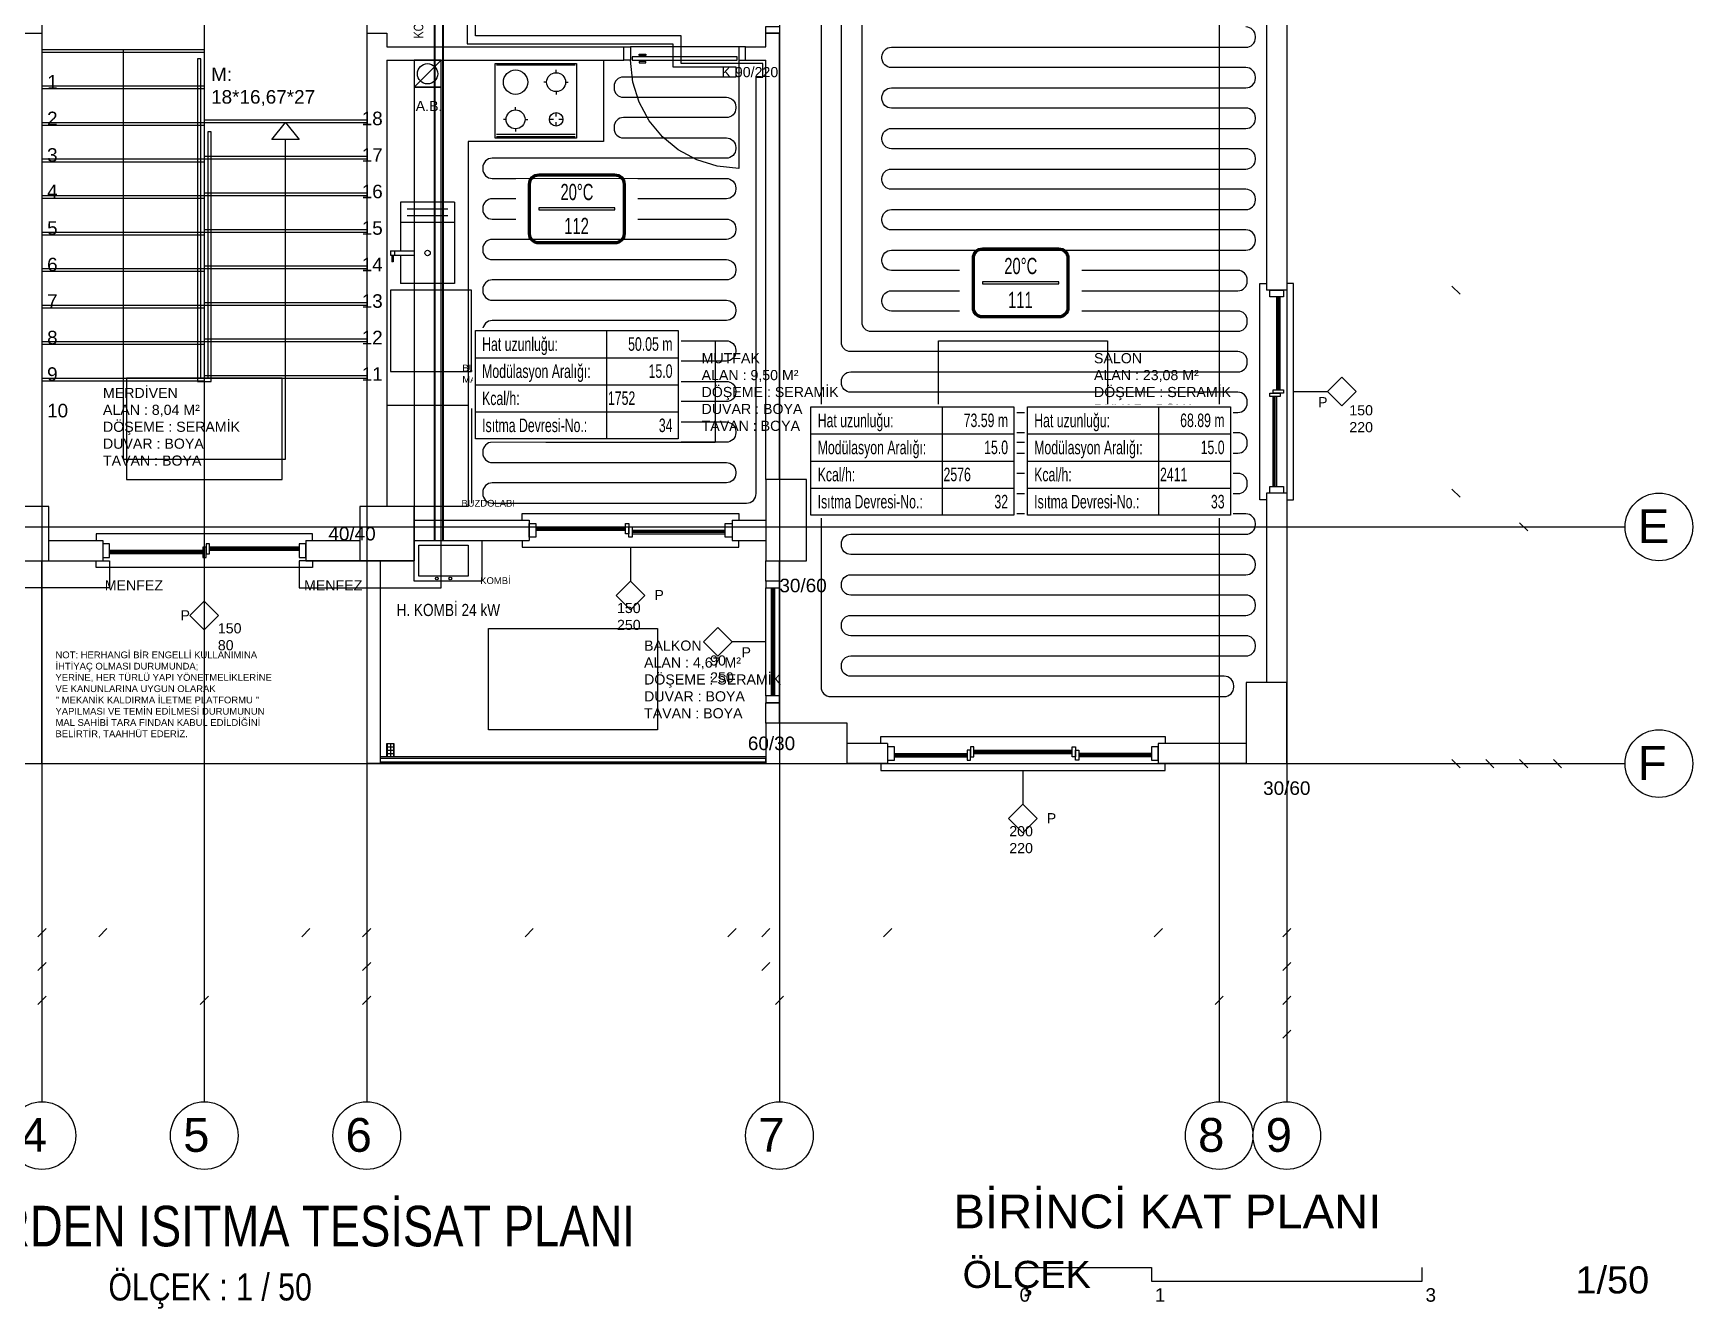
# Model space of a CAD drawing. Header units: centimetres. Extents: x -1224 to 8120, y -5771 to -1283.
# Drawn here: x 2099 to 3326, y -3451 to -2508 of the extents above; entities that cross this region are included whole.
import ezdxf
from ezdxf.enums import TextEntityAlignment as Align

# ---------------------------------------------------------------- set-up
doc = ezdxf.new("R2010")
doc.units = ezdxf.units.CM
for name, color, linetype in [('ROTAS-ISITMA-DONUS-BORU', 30, 'Continuous'), ('ROTAS-ISITMA-ETIKET', 2, 'Continuous'), ('ROTAS-ISITMA-GIDIS-BORU', 10, 'Continuous'), ('ROTAS-ISITMA-MAHAL-ETIKET', 2, 'Continuous'), ('ROTAS-ISITMA-PEX', 1, 'Continuous'), ('ROTAS-ISITMA-YAZI', 7, 'Continuous'), ('ROTAS-MIMARI', 8, 'Continuous'), ('ROTAS-MIMARI-KOLON', 8, 'Continuous'), ('ROTAS-MIMARI-YAZI', 8, 'Continuous'), ('ROTAS-PAFTA-YAZI', 7, 'Continuous')]:
    doc.layers.add(name, color=color, linetype=linetype)
doc.styles.add('ROTAS-YAZI', font='arial.ttf')

# ---------------------------------------------------------------- blocks, each defined once
blk = doc.blocks.new('ROTAS-YI-ETIKET')
at = {"color": 2}
for p, q in [((96.9, 0), (96.9, -80)), ((0, -20), (150, -20)), ((0, -40), (150, -40)), ((0, -60), (150, -60))]:
    blk.add_line(p, q, dxfattribs=at)
at = {"color": 2, "extrusion": (0, 0, -1)}
blk.add_lwpolyline([(-150, 0), (-150, -80), (0, -80), (0, 0)], close=True, dxfattribs=at)
at = {"color": 2, "style": 'ROTAS-YAZI', "width": 0.65}
for s, p in [('Hat uzunluğu:', (5, -10)), ('Modülasyon Aralığı:', (5, -30)), ('Kcal/h:', (5, -50)), ('Isıtma Devresi-No.:', (5, -70))]:
    blk.add_text(s, height=10, dxfattribs=at).set_placement(p, align=Align.MIDDLE_LEFT)
at = {"color": 2, "style": 'ROTAS-YAZI', "width": 0.65, "flags": 1}
for tag in ['ALAN', 'NO', 'DERECE', 'BORU', 'MAHAL']:
    blk.add_attdef(tag, (0, 0), '', height=5, dxfattribs=at)
at = {"color": 2, "style": 'ROTAS-YAZI', "width": 0.65}
for tag, p in [('UZ', (145.7, -14.9)), ('AR', (145.7, -34.9)), ('NO1', (145.7, -75))]:
    blk.add_attdef(tag, text='', height=10, dxfattribs=at).set_placement(p, align=Align.RIGHT)
blk.add_attdef('YER', (98, -54.9), '', height=10, dxfattribs=at)
blk = doc.blocks.new('ROTAS-YI-MAHAL')
at = {"color": 2, "extrusion": (0, 0, -1)}
for points in [[(35.7, -18.4), (35.7, 18.4, 0.414214), (28.2, 25.9), (-28.2, 25.9, 0.414214), (-35.7, 18.4), (-35.7, -18.4, 0.414214), (-28.2, -25.9), (28.2, -25.9, 0.414214)], [(34.2, -18.4), (34.2, 18.4, 0.414214), (28.2, 24.4), (-28.2, 24.4, 0.414214), (-34.2, 18.4), (-34.2, -18.4, 0.414214), (-28.2, -24.4), (28.2, -24.4, 0.414214)]]:
    blk.add_lwpolyline(points, format="xyb", close=True, dxfattribs=at)
at = {"color": 4, "extrusion": (0, 0, -1)}
for points in [[(35.2, -18.4), (35.2, 18.4, 0.414214), (28.2, 25.4), (-28.2, 25.4, 0.414214), (-35.2, 18.4), (-35.2, -18.4, 0.414214), (-28.2, -25.4), (28.2, -25.4, 0.414214)], [(34.7, -18.4), (34.7, 18.4, 0.414214), (28.2, 24.9), (-28.2, 24.9, 0.414214), (-34.7, 18.4), (-34.7, -18.4, 0.414214), (-28.2, -24.9), (28.2, -24.9, 0.414214)]]:
    blk.add_lwpolyline(points, format="xyb", close=True, dxfattribs=at)
at = {"color": 2, "extrusion": (0, 0, -1)}
blk.add_lwpolyline([(28.2, -0.8), (-28.2, -0.8), (-28.2, 0.8), (28.2, 0.8)], close=True, dxfattribs=at)
at = {"color": 4, "style": 'ROTAS-YAZI', "width": 0.65}
blk.add_attdef('DERECE', (-12.1, 6.5), '', height=12, dxfattribs=at)
at = {"color": 2, "style": 'ROTAS-YAZI', "width": 0.65, "flags": 1}
for tag in ['ALAN', 'MAHAL']:
    blk.add_attdef(tag, (0, 0), '', height=5, dxfattribs=at)
at = {"color": 1, "style": 'ROTAS-YAZI', "width": 0.65}
blk.add_attdef('NO', (-9.3, -18.6), '', height=12, dxfattribs=at)

msp = doc.modelspace()

# ---------------------------------------------------------------- linework, layer by layer
at = {"layer": 'ROTAS-ISITMA-DONUS-BORU', "const_width": 1.5}
msp.add_lwpolyline([(2396, -2883), (2396, -2367)], dxfattribs=at)
at = {"layer": 'ROTAS-ISITMA-GIDIS-BORU', "const_width": 1.5}
msp.add_lwpolyline([(2402, -2883), (2402, -2367)], dxfattribs=at)
at = {"layer": 'ROTAS-ISITMA-PEX'}
for points in [[(2420, -2367), (2420, -2516), (2572, -2516), (2572, -2528), (2572, -2533), (2618.5, -2533), (2618.5, -2540.5), (2535.5, -2540.5, 0.414214), (2528.5, -2547.5), (2528.5, -2548.5, 0.414214), (2535.5, -2555.5), (2611.5, -2555.5, -0.414214), (2618.5, -2562.5), (2618.5, -2563.5, -0.414214), (2611.5, -2570.5), (2535.5, -2570.5, 0.414214), (2528.5, -2577.5), (2528.5, -2578.5, 0.414214), (2535.5, -2585.5), (2611.5, -2585.5, -0.414214), (2618.5, -2592.5), (2618.5, -2593.5, -0.414214), (2611.5, -2600.5), (2438.5, -2600.5, 0.414214), (2431.5, -2607.5), (2431.5, -2608.5, 0.414214), (2438.5, -2615.5), (2611.5, -2615.5, -0.414214), (2618.5, -2622.5), (2618.5, -2623.5, -0.414214), (2611.5, -2630.5), (2438.5, -2630.5, 0.414214), (2431.5, -2637.5), (2431.5, -2638.5, 0.414214), (2438.5, -2645.5), (2611.5, -2645.5, -0.414214), (2618.5, -2652.5), (2618.5, -2653.5, -0.414214), (2611.5, -2660.5), (2438.5, -2660.5, 0.414214), (2431.5, -2667.5), (2431.5, -2668.5, 0.414214), (2438.5, -2675.5), (2611.5, -2675.5, -0.414214), (2618.5, -2682.5), (2618.5, -2683.5, -0.414214), (2611.5, -2690.5), (2438.5, -2690.5, 0.414214), (2431.5, -2697.5), (2431.5, -2698.5, 0.414214), (2438.5, -2705.5), (2611.5, -2705.5, -0.414214), (2618.5, -2712.5), (2618.5, -2713.5, -0.414214), (2611.5, -2720.5), (2438.5, -2720.5, 0.414214), (2431.5, -2727.5), (2431.5, -2728.5, 0.414214), (2438.5, -2735.5), (2611.5, -2735.5, -0.414214), (2618.5, -2742.5), (2618.5, -2743.5, -0.414214), (2611.5, -2750.5), (2438.5, -2750.5, 0.414214), (2431.5, -2757.5), (2431.5, -2758.5, 0.414214), (2438.5, -2765.5), (2611.5, -2765.5, -0.414214), (2618.5, -2772.5), (2618.5, -2773.5, -0.414214), (2611.5, -2780.5), (2438.5, -2780.5, 0.414214), (2431.5, -2787.5), (2431.5, -2788.5, 0.414214), (2438.5, -2795.5), (2611.5, -2795.5, -0.414214), (2618.5, -2802.5), (2618.5, -2803.5, -0.414214), (2611.5, -2810.5), (2438.5, -2810.5, 0.414214), (2431.5, -2817.5), (2431.5, -2818.5, 0.414214), (2438.5, -2825.5), (2611.5, -2825.5, -0.414214), (2618.5, -2832.5), (2618.5, -2833.5, -0.414214), (2611.5, -2840.5), (2438.5, -2840.5, 0.414214), (2431.5, -2847.5), (2431.5, -2848.5, 0.414214), (2438.5, -2855.5), (2626.5, -2855.5, 0.414214), (2633.5, -2848.5), (2633.5, -2540.5), (2638.5, -2540.5), (2638.5, -2530.5), (2578, -2530.5), (2578, -2528), (2578, -2510), (2426, -2510), (2426, -2367)], [(2681.5, -2443.5), (2681.5, -2991.5, 0.414214), (2688.5, -2998.5), (2979.5, -2998.5, 0.414214), (2986.5, -2991.5), (2986.5, -2990.5, 0.414214), (2979.5, -2983.5), (2703.5, -2983.5, -0.414214), (2696.5, -2976.5), (2696.5, -2975.5, -0.414214), (2703.5, -2968.5), (2995.5, -2968.5, 0.414214), (3002.5, -2961.5), (3002.5, -2960.5, 0.414214), (2995.5, -2953.5), (2703.5, -2953.5, -0.414214), (2696.5, -2946.5), (2696.5, -2945.5, -0.414214), (2703.5, -2938.5), (2995.5, -2938.5, 0.414214), (3002.5, -2931.5), (3002.5, -2930.5, 0.414214), (2995.5, -2923.5), (2703.5, -2923.5, -0.414214), (2696.5, -2916.5), (2696.5, -2915.5, -0.414214), (2703.5, -2908.5), (2995.5, -2908.5, 0.414214), (3002.5, -2901.5), (3002.5, -2900.5, 0.414214), (2995.5, -2893.5), (2703.5, -2893.5, -0.414214), (2696.5, -2886.5), (2696.5, -2885.5, -0.414214), (2703.5, -2878.5), (2995.5, -2878.5, 0.414214), (3002.5, -2871.5), (3002.5, -2870.5, 0.414214), (2995.5, -2863.5), (2703.5, -2863.5, -0.414214), (2696.5, -2856.5), (2696.5, -2855.5, -0.414214), (2703.5, -2848.5), (2989.5, -2848.5, 0.414214), (2996.5, -2841.5), (2996.5, -2840.5, 0.414214), (2989.5, -2833.5), (2703.5, -2833.5, -0.414214), (2696.5, -2826.5), (2696.5, -2825.5, -0.414214), (2703.5, -2818.5), (2989.5, -2818.5, 0.414214), (2996.5, -2811.5), (2996.5, -2810.5, 0.414214), (2989.5, -2803.5), (2703.5, -2803.5, -0.414214), (2696.5, -2796.5), (2696.5, -2795.5, -0.414214), (2703.5, -2788.5), (2989.5, -2788.5, 0.414214), (2996.5, -2781.5), (2996.5, -2780.5, 0.414214), (2989.5, -2773.5), (2703.5, -2773.5, -0.414214), (2696.5, -2766.5), (2696.5, -2765.5, -0.414214), (2703.5, -2758.5), (2989.5, -2758.5, 0.414214), (2996.5, -2751.5), (2996.5, -2750.5, 0.414214), (2989.5, -2743.5), (2703.5, -2743.5, -0.414214), (2696.5, -2736.5), (2696.5, -2443.5)], [(2711.5, -2443.5), (2711.5, -2721.5, 0.414214), (2718.5, -2728.5), (2989.5, -2728.5, 0.414214), (2996.5, -2721.5), (2996.5, -2720.5, 0.414214), (2989.5, -2713.5), (2733.5, -2713.5, -0.414214), (2726.5, -2706.5), (2726.5, -2705.5, -0.414214), (2733.5, -2698.5), (2989.5, -2698.5, 0.414214), (2996.5, -2691.5), (2996.5, -2690.5, 0.414214), (2989.5, -2683.5), (2733.5, -2683.5, -0.414214), (2726.5, -2676.5), (2726.5, -2675.5, -0.414214), (2733.5, -2668.5), (2995.5, -2668.5, 0.414214), (3002.5, -2661.5), (3002.5, -2660.5, 0.414214), (2995.5, -2653.5), (2733.5, -2653.5, -0.414214), (2726.5, -2646.5), (2726.5, -2645.5, -0.414214), (2733.5, -2638.5), (2995.5, -2638.5, 0.414214), (3002.5, -2631.5), (3002.5, -2630.5, 0.414214), (2995.5, -2623.5), (2733.5, -2623.5, -0.414214), (2726.5, -2616.5), (2726.5, -2615.5, -0.414214), (2733.5, -2608.5), (2995.5, -2608.5, 0.414214), (3002.5, -2601.5), (3002.5, -2600.5, 0.414214), (2995.5, -2593.5), (2733.5, -2593.5, -0.414214), (2726.5, -2586.5), (2726.5, -2585.5, -0.414214), (2733.5, -2578.5), (2995.5, -2578.5, 0.414214), (3002.5, -2571.5), (3002.5, -2570.5, 0.414214), (2995.5, -2563.5), (2733.5, -2563.5, -0.414214), (2726.5, -2556.5), (2726.5, -2555.5, -0.414214), (2733.5, -2548.5), (2995.5, -2548.5, 0.414214), (3002.5, -2541.5), (3002.5, -2540.5, 0.414214), (2995.5, -2533.5), (2733.5, -2533.5, -0.414214), (2726.5, -2526.5), (2726.5, -2525.5, -0.414214), (2733.5, -2518.5), (2995.5, -2518.5, 0.414214), (3002.5, -2511.5), (3002.5, -2510.5, 0.414214), (2995.5, -2503.5)]]:
    msp.add_lwpolyline(points, format="xyb", dxfattribs=at)
at = {"layer": 'ROTAS-MIMARI'}
for points in [[(2105.7, -1333.1), (2105.7, -3298.1)], [(2225.7, -1333.1), (2225.7, -3298.1)], [(2345.7, -1333.1), (2345.7, -3298.1)], [(2650.7, -1333.1), (2650.7, -3298.1)], [(2975.7, -1333.1), (2975.7, -3298.1)], [(3025.7, -1333.1), (3025.7, -3298.1)], [(3010.7, -2403.1), (3010.7, -2698.1)], [(3025.7, -2403.1), (3025.7, -2698.1)], [(2090.7, -2508.1), (2105.7, -2508.1)], [(2105.7, -2508.1), (2105.7, -2858.1)], [(2345.7, -2508.1), (2345.7, -2858.1)], [(2345.7, -2508.1), (2360.7, -2508.1)], [(2360.7, -2508.1), (2360.7, -2518.1)], [(2640.7, -2518.1), (2640.7, -2508.1)], [(2640.7, -2508.1), (2650.7, -2508.1)], [(2650.7, -2838.1), (2650.7, -2508.1)], [(2105.7, -2520.1), (2225.7, -2520.1)], [(2105.7, -2522.1), (2225.7, -2522.1)], [(2165.7, -2520.1), (2165.7, -2823.1), (2285.7, -2823.1), (2285.7, -2586.6)], [(2225.7, -2520.1), (2225.7, -2763.1)], [(2360.7, -2518.1), (2535.7, -2518.1)], [(2535.7, -2528.1), (2535.7, -2518.1)], [(2620.7, -2518.1), (2540.7, -2518.1)], [(2625.7, -2518.1), (2640.7, -2518.1)], [(2625.7, -2528.1), (2625.7, -2518.1)], [(2360.7, -2528.1), (2360.7, -2858.1)], [(2360.7, -2528.1), (2535.7, -2528.1)], [(2520.7, -2528.1), (2520.7, -2588.1), (2420.7, -2588.1), (2420.7, -2858.1), (2380.7, -2858.1)], [(2400.7, -2528.1), (2380.7, -2548.1)], [(2441.7, -2531.6), (2499.7, -2531.6)], [(2485.7, -2537.3), (2485.7, -2535.3)], [(2620.7, -2608.1), (2604.6, -2606.5), (2589.6, -2601.8), (2576, -2594.4), (2564.2, -2584.7), (2554.4, -2572.8), (2547, -2559.2), (2542.4, -2544.2), (2540.7, -2528.1)], [(2620.7, -2528.1), (2620.7, -2608.1)], [(2625.7, -2528.1), (2640.7, -2528.1)], [(2640.7, -2838.1), (2640.7, -2528.1)], [(2105.7, -2547.1), (2225.7, -2547.1)], [(2105.7, -2549.1), (2225.7, -2549.1)], [(2478.7, -2544.3), (2476.7, -2544.3)], [(2492.7, -2544.3), (2494.7, -2544.3)], [(2455.7, -2564.8), (2455.7, -2562.8)], [(2485.7, -2551.3), (2485.7, -2553.3)], [(2105.7, -2574.1), (2225.7, -2574.1)], [(2225.7, -2572.1), (2345.7, -2572.1)], [(2225.7, -2574.1), (2345.7, -2574.1)], [(2275.7, -2586.6), (2285.7, -2574.1), (2295.7, -2586.6), (2275.7, -2586.6)], [(2448.7, -2571.8), (2446.7, -2571.8)], [(2462.7, -2571.8), (2464.7, -2571.8)], [(2483.7, -2571.8), (2480.7, -2571.8)], [(2485.7, -2569.8), (2485.7, -2566.8)], [(2485.7, -2576.8), (2485.7, -2573.8)], [(2490.7, -2571.8), (2487.7, -2571.8)], [(2105.7, -2576.1), (2225.7, -2576.1)], [(2499.7, -2583.1), (2441.7, -2583.1)], [(2499.7, -2584.6), (2441.7, -2584.6)], [(2455.7, -2578.8), (2455.7, -2580.8)], [(2225.7, -2599.1), (2345.7, -2599.1)], [(2105.7, -2601.1), (2225.7, -2601.1)], [(2105.7, -2603.1), (2225.7, -2603.1)], [(2225.7, -2601.1), (2345.7, -2601.1)], [(2105.7, -2628.1), (2225.7, -2628.1)], [(2105.7, -2630.1), (2225.7, -2630.1)], [(2225.7, -2626.1), (2345.7, -2626.1)], [(2225.7, -2628.1), (2345.7, -2628.1)], [(2370.7, -2633.1), (2370.7, -2669.1)], [(2410.7, -2633.1), (2370.7, -2633.1)], [(2410.7, -2633.1), (2410.7, -2693.1)], [(2410.7, -2648.1), (2370.7, -2648.1)], [(2405.7, -2638.1), (2375.7, -2638.1)], [(2405.7, -2643.1), (2375.7, -2643.1)], [(2105.7, -2655.1), (2225.7, -2655.1)], [(2105.7, -2657.1), (2225.7, -2657.1)], [(2225.7, -2653.1), (2345.7, -2653.1)], [(2225.7, -2655.1), (2345.7, -2655.1)], [(2363.2, -2669.1), (2380.7, -2669.1)], [(2363.2, -2669.1), (2363.2, -2672.1)], [(2363.2, -2672.1), (2380.7, -2672.1)], [(2364.2, -2672.1), (2364.2, -2677.1)], [(2365.2, -2672.1), (2365.2, -2677.1)], [(2366.2, -2669.1), (2366.2, -2672.1)], [(2370.7, -2672.1), (2370.7, -2693.1)], [(2380.7, -2669.1), (2380.7, -2672.1)], [(2105.7, -2682.1), (2225.7, -2682.1)], [(2105.7, -2684.1), (2225.7, -2684.1)], [(2225.7, -2680.1), (2345.7, -2680.1)], [(2225.7, -2682.1), (2345.7, -2682.1)], [(2365.2, -2677.1), (2364.2, -2677.1)], [(2410.7, -2693.1), (2370.7, -2693.1)], [(3010.7, -2853.1), (3005.7, -2853.1), (3005.7, -2693.1), (3010.7, -2693.1)], [(3025.7, -2698.1), (3010.7, -2698.1)], [(3025.7, -2853.1), (3030.7, -2853.1), (3030.7, -2693.1), (3025.7, -2693.1)], [(3147.7, -2695.1), (3153.7, -2701.1)], [(3153.7, -2701.1), (3147.7, -2695.1)], [(2105.7, -2709.1), (2225.7, -2709.1)], [(2225.7, -2707.1), (2345.7, -2707.1)], [(2225.7, -2709.1), (2345.7, -2709.1)], [(3018.2, -2771.8), (3018.2, -2703.1)], [(3019.2, -2771.8), (3019.2, -2703.1)], [(3019.7, -2771.8), (3019.7, -2703.1)], [(3020.7, -2771.8), (3020.7, -2703.1)], [(2105.7, -2711.1), (2225.7, -2711.1)], [(2225.7, -2734.1), (2345.7, -2734.1)], [(2105.7, -2736.1), (2225.7, -2736.1)], [(2105.7, -2738.1), (2225.7, -2738.1)], [(2225.7, -2736.1), (2345.7, -2736.1)], [(2603.2, -2735.6), (2603.2, -2810.6), (2478.2, -2810.6), (2478.2, -2735.6), (2603.2, -2735.6)], [(2893.2, -2735.6), (2893.2, -2810.6), (2768.2, -2810.6), (2768.2, -2735.6), (2893.2, -2735.6)], [(2105.7, -2763.1), (2225.7, -2763.1)], [(2105.7, -2765.1), (2225.7, -2765.1)], [(2225.7, -2761.1), (2345.7, -2761.1)], [(2225.7, -2763.1), (2345.7, -2763.1)], [(2360.7, -2783.1), (2420.7, -2783.1)], [(3015.7, -2843.1), (3015.7, -2776.8)], [(3016.7, -2843.1), (3016.7, -2776.8)], [(3017.2, -2843.1), (3017.2, -2776.8)], [(3018.2, -2843.1), (3018.2, -2776.8)], [(3030.7, -2773.1), (3055.7, -2773.1)], [(2423.2, -2785.6), (2423.2, -2855.6)], [(3147.7, -2845.1), (3153.7, -2851.1)], [(3153.7, -2851.1), (3147.7, -2845.1)], [(3010.7, -2848.1), (3010.7, -2988.1)], [(3025.7, -2848.1), (3010.7, -2848.1)], [(3025.7, -2848.1), (3025.7, -2988.1)], [(2380.7, -2868.1), (2465.7, -2868.1)], [(2460.7, -2868.1), (2460.7, -2863.1), (2620.7, -2863.1), (2620.7, -2868.1)], [(2465.7, -2868.1), (2465.7, -2883.1)], [(2615.7, -2868.1), (2640.7, -2868.1)], [(2615.7, -2868.1), (2615.7, -2883.1)], [(1175.7, -2873.1), (3275.7, -2873.1)], [(2305.7, -2883.1), (2305.7, -2878.1), (2145.7, -2878.1), (2145.7, -2883.1)], [(2470.7, -2873.1), (2537, -2873.1)], [(2470.7, -2874.1), (2537, -2874.1)], [(2470.7, -2874.6), (2537, -2874.6)], [(2470.7, -2875.6), (2537, -2875.6)], [(2542, -2875.6), (2610.7, -2875.6)], [(2542, -2876.6), (2610.7, -2876.6)], [(2542, -2877.1), (2610.7, -2877.1)], [(2542, -2878.1), (2610.7, -2878.1)], [(3197.7, -2870.1), (3203.7, -2876.1)], [(3203.7, -2876.1), (3197.7, -2870.1)], [(2110.7, -2883.1), (2150.7, -2883.1)], [(2150.7, -2883.1), (2150.7, -2898.1)], [(2224.5, -2890.6), (2155.7, -2890.6)], [(2224.5, -2891.6), (2155.7, -2891.6)], [(2224.5, -2892.1), (2155.7, -2892.1)], [(2224.5, -2893.1), (2155.7, -2893.1)], [(2295.7, -2888.1), (2229.5, -2888.1)], [(2295.7, -2889.1), (2229.5, -2889.1)], [(2295.7, -2889.6), (2229.5, -2889.6)], [(2295.7, -2890.6), (2229.5, -2890.6)], [(2300.7, -2883.1), (2340.7, -2883.1)], [(2300.7, -2883.1), (2300.7, -2898.1)], [(2380.7, -2883.1), (2465.7, -2883.1)], [(2460.7, -2883.1), (2460.7, -2888.1), (2620.7, -2888.1), (2620.7, -2883.1)], [(2540.7, -2888.1), (2540.7, -2913.1)], [(2615.7, -2883.1), (2640.7, -2883.1)], [(2105.7, -3048.1), (2105.7, -2898.1)], [(2110.7, -2898.1), (2155.7, -2898.1)], [(2305.7, -2898.1), (2305.7, -2903.1), (2145.7, -2903.1), (2145.7, -2898.1)], [(2225.7, -2903.1), (2225.7, -2928.1)], [(2300.7, -2898.1), (2340.7, -2898.1)], [(2345.7, -2898.1), (2345.7, -3048.1)], [(2355.7, -2898.1), (2355.7, -3048.1)], [(2640.7, -2913.1), (2640.7, -2898.1)], [(2650.7, -2913.1), (2650.7, -2898.1)], [(2650.7, -2913.1), (2640.7, -2913.1)], [(2640.7, -2998.1), (2640.7, -2918.1)], [(2644.5, -2918.1), (2644.5, -2998.1)], [(2645.5, -2918.1), (2645.5, -2998.1)], [(2646, -2918.1), (2646, -2998.1)], [(2647, -2918.1), (2647, -2998.1)], [(2650.7, -2998.1), (2650.7, -2918.1)], [(2560.7, -2948.1), (2560.7, -3023.1), (2435.7, -3023.1), (2435.7, -2948.1), (2560.7, -2948.1)], [(2640.7, -2958.1), (2615.7, -2958.1)], [(2640.7, -3018.1), (2640.7, -3003.1)], [(2650.7, -3003.1), (2640.7, -3003.1)], [(2650.7, -3018.1), (2650.7, -3003.1)], [(2725.7, -3033.1), (2725.7, -3028.1), (2935.7, -3028.1), (2935.7, -3033.1)], [(2361, -3043.1), (2361, -3033.1)], [(2361, -3035.6), (2365.5, -3035.6)], [(2361, -3038.1), (2365.5, -3038.1)], [(2361, -3040.6), (2365.5, -3040.6)], [(2363.2, -3033.1), (2363.2, -3043.1)], [(2365.5, -3033.1), (2365.5, -3043.1)], [(2730.7, -3033.1), (2700.7, -3033.1)], [(2730.7, -3033.1), (2730.7, -3048.1)], [(2735.7, -3040.6), (2789.5, -3040.6)], [(2735.7, -3041.6), (2789.5, -3041.6)], [(2794.5, -3038.1), (2867, -3038.1)], [(2794.5, -3039.1), (2867, -3039.1)], [(2794.5, -3039.6), (2867, -3039.6)], [(2794.5, -3040.6), (2867, -3040.6)], [(2925.7, -3040.6), (2872, -3040.6)], [(2925.7, -3041.6), (2872, -3041.6)], [(2995.7, -3033.1), (2930.7, -3033.1)], [(2930.7, -3033.1), (2930.7, -3048.1)], [(1175.7, -3048.1), (3275.7, -3048.1)], [(2095.7, -3048.1), (2105.7, -3048.1)], [(2355.7, -3048.1), (2345.7, -3048.1)], [(2640.7, -3043.1), (2355.7, -3043.1)], [(2640.7, -3048.1), (2355.7, -3048.1)], [(2730.7, -3048.1), (2700.7, -3048.1)], [(2725.7, -3048.1), (2725.7, -3053.1), (2935.7, -3053.1), (2935.7, -3048.1)], [(2735.7, -3042.1), (2789.5, -3042.1)], [(2735.7, -3043.1), (2789.5, -3043.1)], [(2830.7, -3053.1), (2830.7, -3078.1)], [(2925.7, -3042.1), (2872, -3042.1)], [(2925.7, -3043.1), (2872, -3043.1)], [(2995.7, -3048.1), (2930.7, -3048.1)], [(3147.7, -3045.1), (3153.7, -3051.1)], [(3172.7, -3045.1), (3178.7, -3051.1)], [(3197.7, -3045.1), (3203.7, -3051.1)], [(3222.7, -3045.1), (3228.7, -3051.1)], [(2102.7, -3176.1), (2108.7, -3170.1)], [(2108.7, -3170.1), (2102.7, -3176.1)], [(2147.7, -3176.1), (2153.7, -3170.1)], [(2153.7, -3170.1), (2147.7, -3176.1)], [(2297.7, -3176.1), (2303.7, -3170.1)], [(2303.7, -3170.1), (2297.7, -3176.1)], [(2342.7, -3176.1), (2348.7, -3170.1)], [(2348.7, -3170.1), (2342.7, -3176.1)], [(2462.7, -3176.1), (2468.7, -3170.1)], [(2468.7, -3170.1), (2462.7, -3176.1)], [(2618.7, -3170.1), (2612.7, -3176.1)], [(2612.7, -3176.1), (2618.7, -3170.1)], [(2637.7, -3176.1), (2643.7, -3170.1)], [(2643.7, -3170.1), (2637.7, -3176.1)], [(2727.7, -3176.1), (2733.7, -3170.1)], [(2733.7, -3170.1), (2727.7, -3176.1)], [(2927.7, -3176.1), (2933.7, -3170.1)], [(2933.7, -3170.1), (2927.7, -3176.1)], [(3022.7, -3176.1), (3028.7, -3170.1)], [(2108.7, -3195.1), (2102.7, -3201.1)], [(2102.7, -3201.1), (2108.7, -3195.1)], [(2348.7, -3195.1), (2342.7, -3201.1)], [(2342.7, -3201.1), (2348.7, -3195.1)], [(2637.7, -3201.1), (2643.7, -3195.1)], [(2643.7, -3195.1), (2637.7, -3201.1)], [(3022.7, -3201.1), (3028.7, -3195.1)], [(2102.7, -3226.1), (2108.7, -3220.1)], [(2108.7, -3220.1), (2102.7, -3226.1)], [(2222.7, -3226.1), (2228.7, -3220.1)], [(2228.7, -3220.1), (2222.7, -3226.1)], [(2342.7, -3226.1), (2348.7, -3220.1)], [(2348.7, -3220.1), (2342.7, -3226.1)], [(2647.7, -3226.1), (2653.7, -3220.1)], [(2653.7, -3220.1), (2647.7, -3226.1)], [(2972.7, -3226.1), (2978.7, -3220.1)], [(2978.7, -3220.1), (2972.7, -3226.1)], [(3022.7, -3226.1), (3028.7, -3220.1)], [(3022.7, -3251.1), (3028.7, -3245.1)], [(2825.7, -3430.7), (2825.7, -3420.7), (2925.7, -3420.7), (2925.7, -3430.7), (3125.7, -3430.7), (3125.7, -3420.7)]]:
    msp.add_lwpolyline(points, dxfattribs=at)
for points in [[(2650.7, -2508.1), (2640.7, -2508.1), (2640.7, -2503.1), (2650.7, -2503.1), (2650.7, -2508.1)], [(2535.7, -2528.1), (2535.7, -2518.1), (2540.7, -2518.1), (2540.7, -2528.1), (2535.7, -2528.1)], [(2619.5, -2525.6), (2542, -2525.6), (2542, -2528.1), (2619.5, -2528.1), (2619.5, -2525.6)], [(2552, -2523.6), (2552, -2524.6), (2547, -2524.6), (2547, -2523.6), (2552, -2523.6)], [(2625.7, -2528.1), (2625.7, -2518.1), (2620.7, -2518.1), (2620.7, -2528.1), (2625.7, -2528.1)], [(2230.7, -2581.1), (2228.2, -2581.1), (2228.2, -2763.1), (2223.2, -2763.1), (2223.2, -2527.1), (2220.7, -2527.1), (2220.7, -2765.6), (2230.7, -2765.6), (2230.7, -2581.1)], [(2380.7, -2548.1), (2400.7, -2548.1), (2400.7, -2528.1), (2380.7, -2528.1), (2380.7, -2548.1)], [(2440.7, -2530.6), (2500.7, -2530.6), (2500.7, -2585.6), (2440.7, -2585.6), (2440.7, -2530.6)], [(2552, -2530.1), (2552, -2529.1), (2547, -2529.1), (2547, -2530.1), (2552, -2530.1)], [(2070.7, -2898.1), (2155.7, -2898.1), (2155.7, -2918.1), (2050.7, -2918.1), (2050.7, -2548.1), (2070.7, -2548.1), (2070.7, -2898.1)], [(2380.7, -2898.1), (2295.7, -2898.1), (2295.7, -2918.1), (2400.7, -2918.1), (2400.7, -2548.1), (2380.7, -2548.1), (2380.7, -2898.1)], [(2423.2, -2698.1), (2363.2, -2698.1), (2363.2, -2758.1), (2423.2, -2758.1), (2423.2, -2698.1)], [(3023.2, -2703.1), (3013.2, -2703.1), (3013.2, -2698.1), (3023.2, -2698.1), (3023.2, -2703.1)], [(2168.2, -2763.1), (2168.2, -2838.1), (2283.2, -2838.1), (2283.2, -2763.1), (2168.2, -2763.1)], [(3023.2, -2774.3), (3015.7, -2774.3), (3015.7, -2771.8), (3023.2, -2771.8), (3023.2, -2774.3)], [(3055.7, -2773.1), (3066.3, -2762.5), (3076.9, -2773.1), (3066.3, -2783.7), (3055.7, -2773.1)], [(3020.7, -2776.8), (3013.2, -2776.8), (3013.2, -2774.3), (3020.7, -2774.3), (3020.7, -2776.8)], [(3023.2, -2848.1), (3013.2, -2848.1), (3013.2, -2843.1), (3023.2, -2843.1), (3023.2, -2848.1)], [(2465.7, -2880.6), (2465.7, -2870.6), (2470.7, -2870.6), (2470.7, -2880.6), (2465.7, -2880.6)], [(2537, -2878.1), (2537, -2870.6), (2539.5, -2870.6), (2539.5, -2878.1), (2537, -2878.1)], [(2539.5, -2880.6), (2539.5, -2873.1), (2542, -2873.1), (2542, -2880.6), (2539.5, -2880.6)], [(2610.7, -2880.6), (2610.7, -2870.6), (2615.7, -2870.6), (2615.7, -2880.6), (2610.7, -2880.6)], [(2155.7, -2895.6), (2155.7, -2885.6), (2150.7, -2885.6), (2150.7, -2895.6), (2155.7, -2895.6)], [(2227, -2895.6), (2227, -2888.1), (2224.5, -2888.1), (2224.5, -2895.6), (2227, -2895.6)], [(2229.5, -2893.1), (2229.5, -2885.6), (2227, -2885.6), (2227, -2893.1), (2229.5, -2893.1)], [(2300.7, -2895.6), (2300.7, -2885.6), (2295.7, -2885.6), (2295.7, -2895.6), (2300.7, -2895.6)], [(2380.7, -2913.1), (2380.7, -2883.1), (2430.7, -2883.1), (2430.7, -2913.1), (2380.7, -2913.1)], [(2384.2, -2909.6), (2384.2, -2886.6), (2420.7, -2886.6), (2420.7, -2909.6), (2384.2, -2909.6)], [(2540.7, -2913.1), (2551.3, -2923.7), (2540.7, -2934.3), (2530.1, -2923.7), (2540.7, -2913.1)], [(2650.7, -2913.1), (2640.7, -2913.1), (2640.7, -2918.1), (2650.7, -2918.1), (2650.7, -2913.1)], [(2225.7, -2928.1), (2215.1, -2938.7), (2225.7, -2949.3), (2236.3, -2938.7), (2225.7, -2928.1)], [(2615.7, -2958.1), (2605.1, -2947.5), (2594.5, -2958.1), (2605.1, -2968.7), (2615.7, -2958.1)], [(2650.7, -2998.1), (2640.7, -2998.1), (2640.7, -3003.1), (2650.7, -3003.1), (2650.7, -2998.1)], [(2360.7, -3033.1), (2365.7, -3033.1), (2365.7, -3043.1), (2360.7, -3043.1), (2360.7, -3033.1)], [(2730.7, -3035.6), (2730.7, -3045.6), (2735.7, -3045.6), (2735.7, -3035.6), (2730.7, -3035.6)], [(2789.5, -3038.1), (2789.5, -3045.6), (2792, -3045.6), (2792, -3038.1), (2789.5, -3038.1)], [(2792, -3035.6), (2792, -3043.1), (2794.5, -3043.1), (2794.5, -3035.6), (2792, -3035.6)], [(2869.5, -3035.6), (2869.5, -3043.1), (2867, -3043.1), (2867, -3035.6), (2869.5, -3035.6)], [(2872, -3038.1), (2872, -3045.6), (2869.5, -3045.6), (2869.5, -3038.1), (2872, -3038.1)], [(2925.7, -3035.6), (2925.7, -3045.6), (2930.7, -3045.6), (2930.7, -3035.6), (2925.7, -3035.6)], [(2640.7, -3044.3), (2355.7, -3044.3), (2355.7, -3046.8), (2640.7, -3046.8), (2640.7, -3044.3)], [(2830.7, -3078.1), (2841.3, -3088.7), (2830.7, -3099.3), (2820.1, -3088.7), (2830.7, -3078.1)]]:
    msp.add_lwpolyline(points, close=True, dxfattribs=at)
for centre, radius in [((2390.7, -2538.1), 7.5), ((2455.7, -2544.3), 9), ((2485.7, -2544.3), 7), ((2455.7, -2571.8), 7), ((2485.7, -2571.8), 5), ((2390.7, -2670.6), 2), ((3300.7, -2873.1), 25), ((2397.5, -2911.3), 1), ((2407.5, -2911.3), 1), ((3300.7, -3048.1), 25), ((2105.7, -3323.1), 25), ((2225.7, -3323.1), 25), ((2345.7, -3323.1), 25), ((2650.7, -3323.1), 25), ((2975.7, -3323.1), 25), ((3025.7, -3323.1), 25)]:
    msp.add_circle(centre, radius, dxfattribs=at)
at = {"layer": 'ROTAS-MIMARI-KOLON'}
for points in [[(2640.7, -2898.1), (2670.7, -2898.1), (2670.7, -2838.1), (2640.7, -2838.1), (2640.7, -2898.1)], [(2070.7, -2898.1), (2110.7, -2898.1), (2110.7, -2858.1), (2070.7, -2858.1), (2070.7, -2898.1)], [(2340.7, -2898.1), (2380.7, -2898.1), (2380.7, -2858.1), (2340.7, -2858.1), (2340.7, -2898.1)], [(2995.7, -3048.1), (3025.7, -3048.1), (3025.7, -2988.1), (2995.7, -2988.1), (2995.7, -3048.1)], [(2700.7, -3048.1), (2700.7, -3018.1), (2640.7, -3018.1), (2640.7, -3048.1), (2700.7, -3048.1)]]:
    msp.add_lwpolyline(points, close=True, dxfattribs=at)

# ---------------------------------------------------------------- texts
at = {"layer": 'ROTAS-ISITMA-YAZI', "style": 'ROTAS-YAZI', "width": 0.8}
msp.add_text('KOLLEKTÖR DOLABI (9 AĞIZLI, NİŞ)', height=7, rotation=90, dxfattribs=at).set_placement((2384, -2445), align=Align.MIDDLE_CENTER)
msp.add_text('H. KOMBİ 24 kW', height=9, dxfattribs=at).set_placement((2406, -2930), align=Align.TOP_CENTER)
at = {"layer": 'ROTAS-MIMARI-YAZI', "attachment_point": 1, "style": 'ROTAS-YAZI'}
for s, insert, char_height in [('M: \\P18*16,67*27', (2230.7, -2533.5), 10), ('K 90/220', (2607.9, -2533.1), 7.5), ('1', (2109.5, -2539.1), 10), ('A.B.', (2381.9, -2558.2), 7.5), ('2', (2109.5, -2566.1), 10), ('18', (2342, -2566.1), 10), ('3', (2109.5, -2593.1), 10), ('17', (2342, -2593.1), 10), ('4', (2109.5, -2620.1), 10), ('16', (2342, -2620.1), 10), ('5', (2109.5, -2647.1), 10), ('15', (2342, -2647.1), 10), ('6', (2109.5, -2674.1), 10), ('14', (2342, -2674.1), 10), ('7', (2109.5, -2701.1), 10), ('13', (2342, -2701.1), 10), ('8', (2109.5, -2728.1), 10), ('12', (2342, -2728.1), 10), ('MUTFAK\\PALAN : 9,50 M² \\PDÖŞEME : SERAMİK\\PDUVAR : BOYA \\PTAVAN : BOYA', (2593.2, -2744.6), 7.5), ('SALON\\PALAN : 23,08 M² \\PDÖŞEME : SERAMİK\\PDUVAR : BOYA \\PTAVAN : BOYA', (2883.2, -2744.6), 7.5), ('9', (2109.5, -2755.1), 10), ('11', (2342, -2755.1), 10), ('BULAŞIK\\PMAKİNESİ', (2416.4, -2753.1), 5), ('MERDİVEN\\PALAN : 8,04 M² \\PDÖŞEME : SERAMİK\\PDUVAR : BOYA \\PTAVAN : BOYA', (2150.8, -2770.3), 7.5), ('10', (2109.5, -2782.1), 10), ('P', (3048.8, -2777.1), 7.5), ('150\\P220', (3071.9, -2783.1), 7.5), ('BUZDOLABI', (2415.7, -2853.1), 5), ('E', (3285.1, -2860.1), 25), ('40/40', (2317.4, -2873.1), 10), ('MENFEZ', (2152.1, -2912.6), 7.5), ('MENFEZ', (2299.4, -2912.6), 7.5), ('KOMBİ', (2429.6, -2910.3), 5), ('30/60', (2650.7, -2911.4), 10), ('150\\P250', (2530.7, -2929.3), 7.5), ('P', (2558.3, -2919.7), 7.5), ('P', (2208.1, -2934.7), 7.5), ('150\\P80', (2235.7, -2944.3), 7.5), ("NOT: HERHANGİ BİR ENGELLİ KULLANIMINA \\PİHTİYAÇ OLMASI DURUMUNDA;\\PYERİNE, HER TÜRLÜ YAPI YÖNETMELİKLERİNE \\PVE KANUNLARINA UYGUN OLARAK \\P'' MEKANİK KALDIRMA İLETME PLATFORMU '' \\PYAPILMASI VE TEMİN EDİLMESİ DURUMUNUN \\PMAL SAHİBİ TARA FINDAN KABUL EDİLDİĞİNİ \\PBELİRTİR, TAAHHÜT EDERİZ.", (2115.7, -2965.2), 5), ('BALKON\\PALAN : 4,67 M² \\PDÖŞEME : SERAMİK\\PDUVAR : BOYA \\PTAVAN : BOYA', (2550.7, -2957.1), 7.5), ('90\\P250', (2599.5, -2968.1), 7.5), ('P', (2622.7, -2962.1), 7.5), ('60/30', (2627.4, -3028.1), 10), ('F', (3285.1, -3035.1), 25), ('30/60', (3008.2, -3061.2), 10), ('P', (2848.3, -3084.7), 7.5), ('200\\P220', (2820.6, -3094.3), 7.5), ('4', (2090.1, -3310.1), 25), ('5', (2210.1, -3310.1), 25), ('6', (2330.1, -3310.1), 25), ('7', (2635.1, -3310.1), 25), ('8', (2960.1, -3310.1), 25), ('9', (3010.1, -3310.1), 25), ('BİRİNCİ KAT PLANI', (2779.3, -3366.7), 25), ('ÖLÇEK', (2786.1, -3415.7), 20), ('1/50', (3239.1, -3419.8), 20), ('0', (2828.2, -3435.9), 10), ('1', (2928.2, -3435.9), 10), ('3', (3128.2, -3435.9), 10)]:
    msp.add_mtext(s, dxfattribs=dict(at, insert=insert, char_height=char_height))
at = {"layer": 'ROTAS-PAFTA-YAZI', "style": 'ROTAS-YAZI', "width": 0.8}
for s, height, p in [('1. KAT YERDEN ISITMA TESİSAT PLANI', 30, (2230, -3390)), ('ÖLÇEK : 1 / 50', 20, (2230, -3435))]:
    msp.add_text(s, height=height, dxfattribs=at).set_placement(p, align=Align.MIDDLE_CENTER)

# ---------------------------------------------------------------- next in the draw order: wipeouts: each hides what was drawn before it
for points in [[(2456, -2660), (2546, -2660), (2546, -2616), (2456, -2616)], [(2784, -2714.7), (2874, -2714.7), (2874, -2670.7), (2784, -2670.7)], [(2424, -2810), (2578, -2810), (2578, -2726), (2424, -2726)], [(2672, -2866.4), (2826, -2866.4), (2826, -2782.4), (2672, -2782.4)]]:
    msp.add_wipeout(points)

# ---------------------------------------------------------------- next in the draw order: block references
at = {"layer": 'ROTAS-ISITMA-ETIKET'}
for p, values in [((2426, -2728), {'UZ': '50.05 m', 'AR': '15.0', 'NO1': '34', 'YER': '1752'}), ((2674, -2784.4), {'UZ': '73.59 m', 'AR': '15.0', 'NO1': '32', 'YER': '2576'})]:
    msp.add_blockref('ROTAS-YI-ETIKET', p, dxfattribs=at).add_auto_attribs(values)
at = {"layer": 'ROTAS-ISITMA-MAHAL-ETIKET'}
for p, values in [((2501, -2638), {'DERECE': '20%%DC', 'NO': '112'}), ((2829, -2692.7), {'DERECE': '20%%DC', 'NO': '111'})]:
    msp.add_blockref('ROTAS-YI-MAHAL', p, dxfattribs=at).add_auto_attribs(values)

# ---------------------------------------------------------------- next in the draw order: wipeouts: each hides what was drawn before it
msp.add_wipeout([(2832, -2866.4), (2986, -2866.4), (2986, -2782.4), (2832, -2782.4)])

# ---------------------------------------------------------------- next in the draw order: block references
at = {"layer": 'ROTAS-ISITMA-ETIKET'}
msp.add_blockref('ROTAS-YI-ETIKET', (2834, -2784.4), dxfattribs=at).add_auto_attribs({'UZ': '68.89 m', 'AR': '15.0', 'NO1': '33', 'YER': '2411'})

doc.saveas('drawing.dxf')
